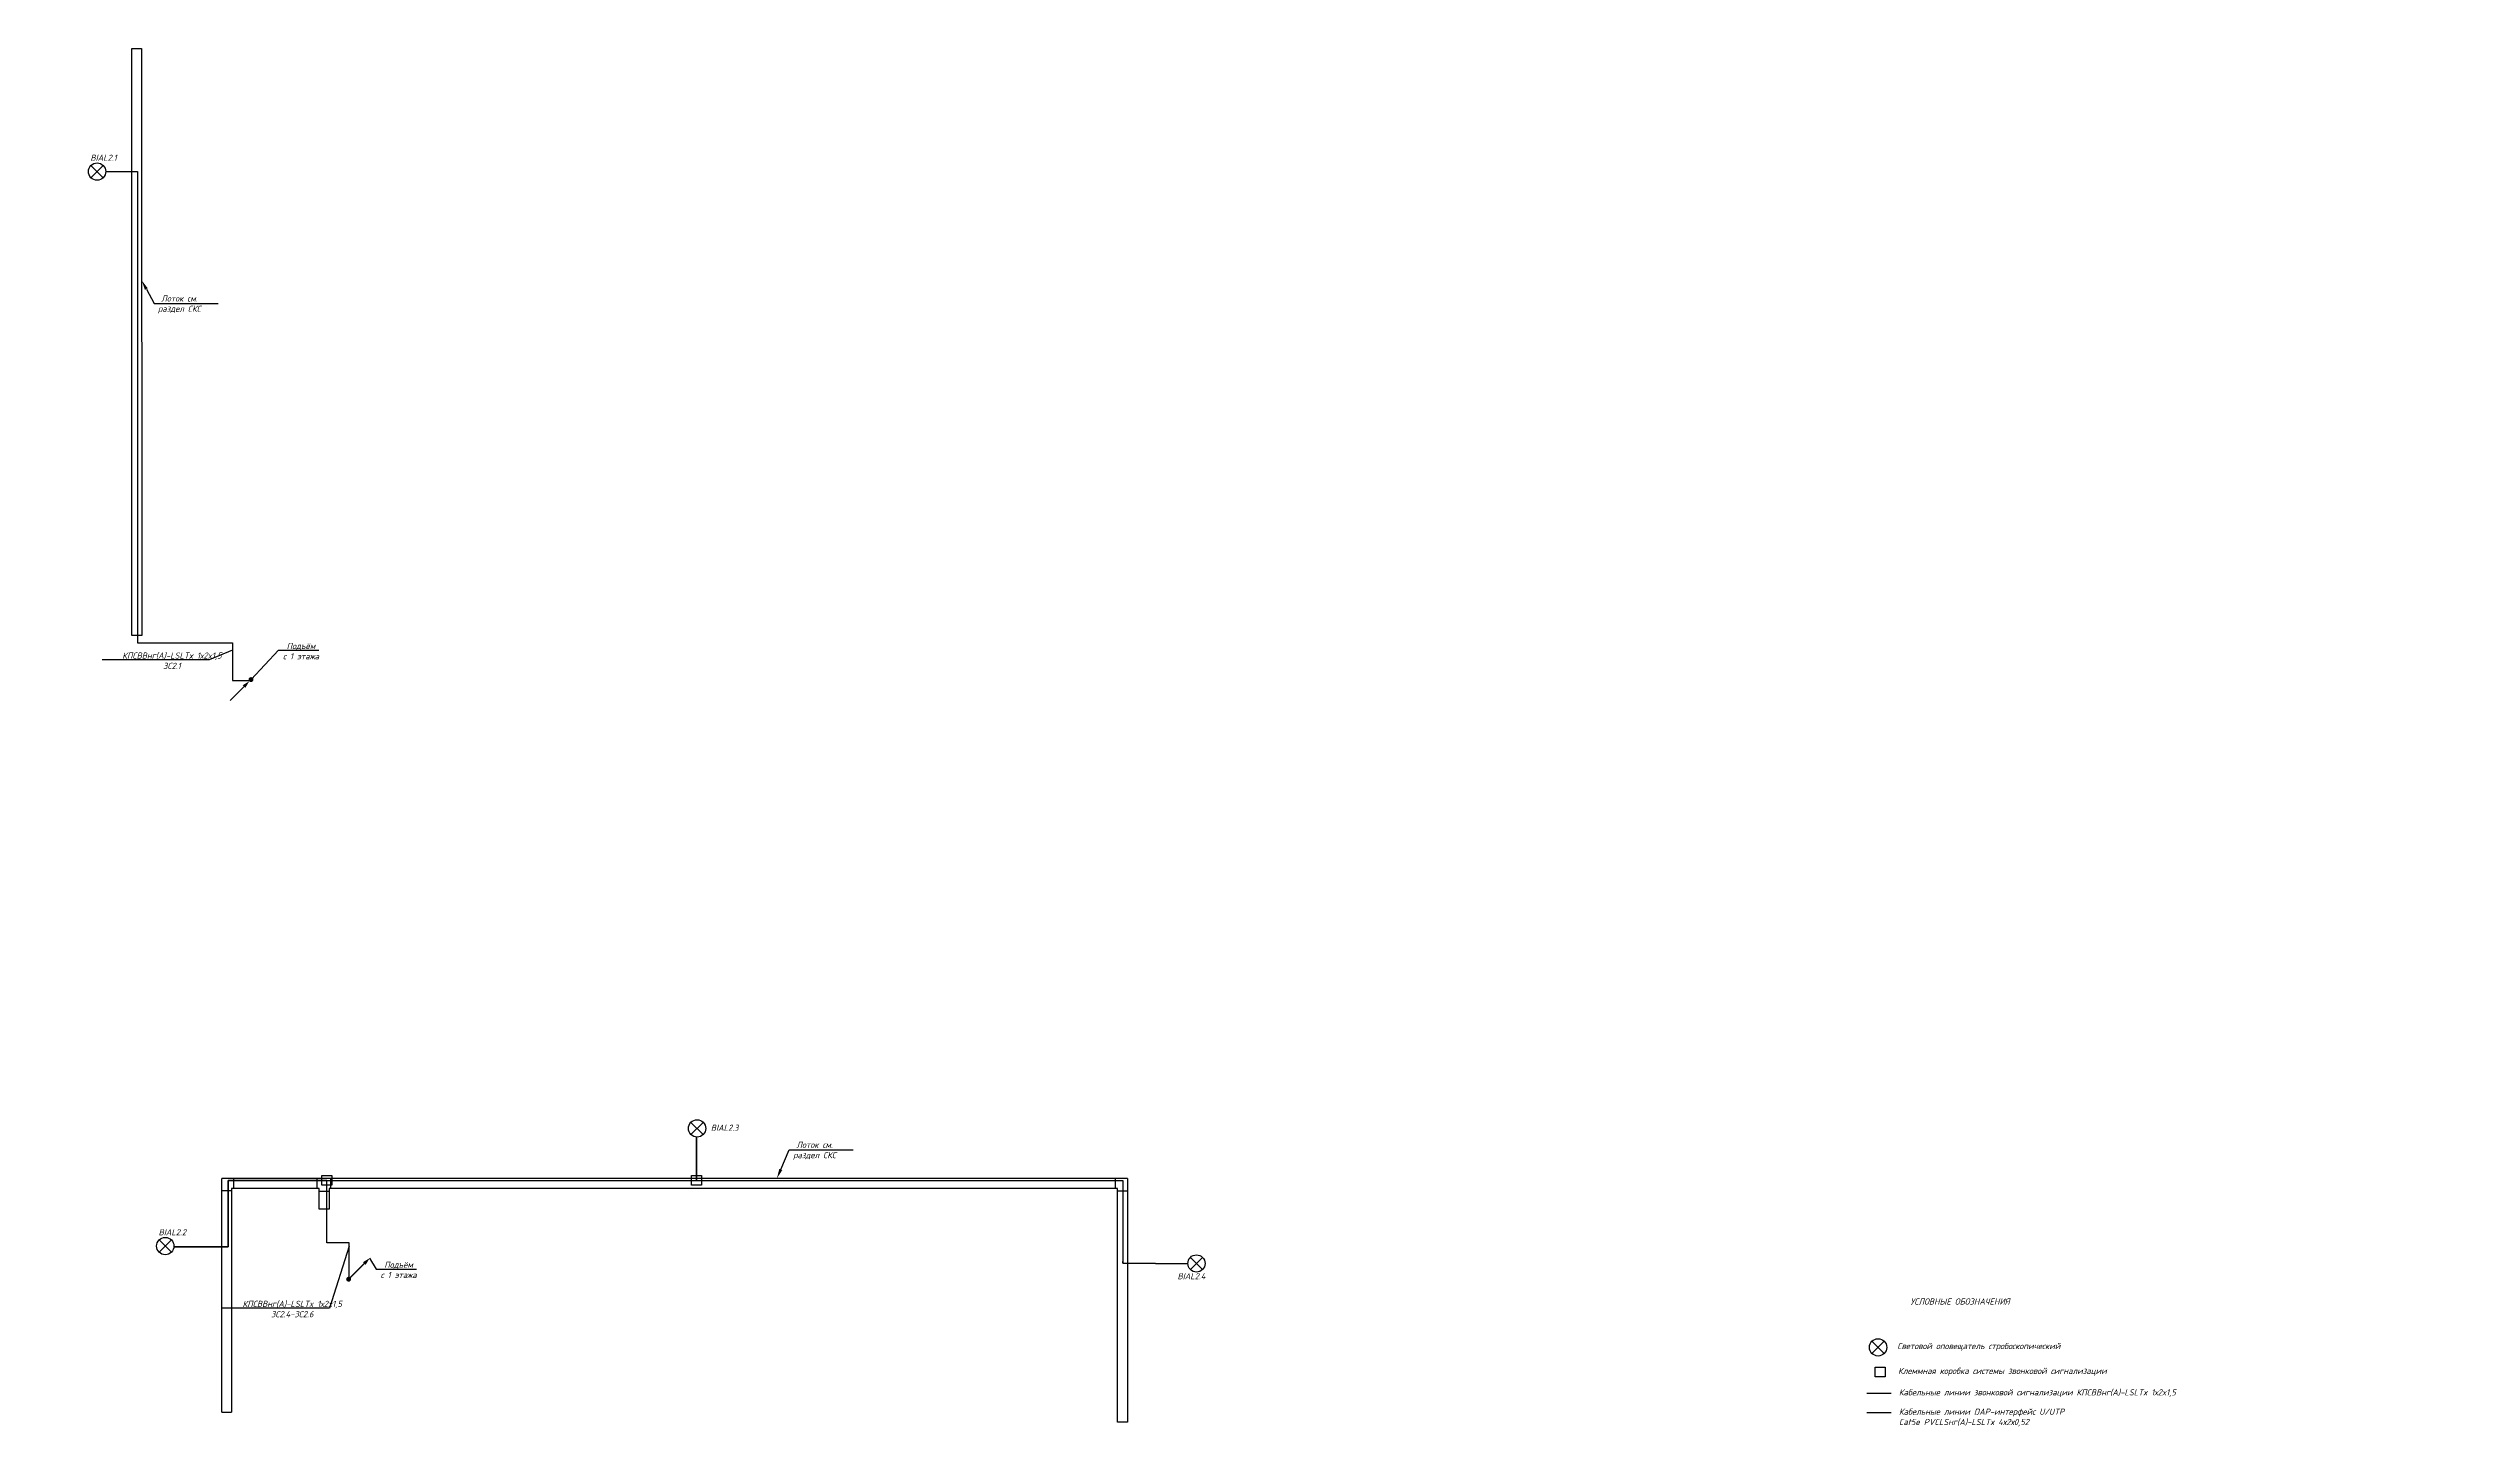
# Model space of a CAD drawing. Extents: x 69141456 to 70100388, y -33501327 to -33101377.
# Drawn here: x 69681129 to 69779178, y -33308335 to -33252594 of the extents above; entities that cross this region are included whole.
import ezdxf
from ezdxf import colors
from ezdxf.entities.mleader import LeaderData, LeaderLine
from ezdxf.math import Vec2, Vec3

# ---------------------------------------------------------------- set-up
doc = ezdxf.new("R2010")
doc.units = 0
doc.header["$LTSCALE"] = 100
doc.set_wipeout_variables(frame=1)
for name, color, linetype in [('PDF _СКС', 1, 'Continuous'), ('PDF _СС_ЗВ_Кабель', 1, 'Continuous'), ('PDF _СС_ЗВ_Оборудование', 1, 'Continuous'), ('PDF _Текст', 7, 'Continuous'), ('СС. Текст', 7, 'Continuous')]:
    doc.layers.add(name, color=color, linetype=linetype)
for name, color, linetype, lineweight in [('СКС', 1, 'Continuous', 30), ('СС_ЗВ_Кабель', 1, 'Continuous', 30), ('СС_ЗВ_Оборудование', 1, 'Continuous', 30), ('СС_СКК_Лоток', 170, 'Continuous', 25), ('СС_ЭЧС_Кабель', 180, 'Continuous', 30)]:
    doc.layers.add(name, color=color, linetype=linetype, lineweight=lineweight)
doc.styles.add('ISOCPEUR', font='isocpeui.ttf', dxfattribs={"height": 250})

# ---------------------------------------------------------------- blocks, each defined once
blk = doc.blocks.new('Свет')
at = {"color": 1}
blk.add_wipeout([(-350, 0), (-324, 133), (-247, 247), (-101, 335), (56, 345), (198, 289), (304, 173), (350, 0), (322, -138), (247, -247), (166, -308), (43, -347), (-83, -340), (-176, -303), (-278, -213), (-331, -115)], dxfattribs=at)
at = {"layer": 'СКС', "color": 1, "ltscale": 30}
for points in [[(-247, 247), (247, -247)], [(-247, -247), (247, 247)]]:
    blk.add_lwpolyline(points, dxfattribs=at)
at = {"layer": 'СКС', "color": 1, "linetype": 'Continuous', "lineweight": 30}
blk.add_circle((0, 0), 350, dxfattribs=at)
blk = doc.blocks.new('Клеммная коробка')
for p, q in [((0, 400), (400, 400)), ((0, 0), (0, 400)), ((400, 0), (0, 0)), ((400, 400), (400, 0))]:
    blk.add_line(p, q)
blk = doc.blocks.new('2й этаж')
at = {"layer": 'СС_СКК_Лоток'}
for p, q in [((454800, -89345), (454800, -65597)), ((454800, -65597), (455200, -65597)), ((455200, -65597), (455201, -89345)), ((455201, -89345), (454800, -89345)), ((458442, -120752), (458442, -111307)), ((495092, -111307), (458442, -111307)), ((462381, -111707), (458842, -111707)), ((458842, -111707), (458842, -120752)), ((458924, -111707), (458924, -111307)), ((462299, -111707), (462299, -111307)), ((462381, -112550), (462381, -111707)), ((467289, -111707), (462781, -111707)), ((462781, -111707), (462781, -112550)), ((462858, -111707), (462858, -111307)), ((494692, -111707), (467289, -111707)), ((494608, -111707), (494608, -111307)), ((494692, -121156), (494692, -111707)), ((495092, -111307), (495092, -121156)), ((458842, -111802), (458442, -111802)), ((462381, -111817), (462781, -111817)), ((462781, -112550), (462381, -112550)), ((494692, -111802), (495092, -111802)), ((458442, -120752), (458842, -120752)), ((495092, -121156), (494692, -121156))]:
    blk.add_line(p, q, dxfattribs=at)
blk = doc.blocks.new('*U67')
blk.add_hatch(color=256).paths.add_polyline_path([(-0.71, -0.71, 1), (0.71, 0.71, 1)])
blk.add_lwpolyline([(-0.71, -0.71, 0, 1.5, 0), (-2.83, -2.83, 2, 2, 0)], format="xyseb")
at = {"const_width": 0.5}
blk.add_lwpolyline([(-8.5, -8.5), (-2.83, -2.83)], dxfattribs=at)
blk = doc.blocks.new('_None')
blk = doc.blocks.new('*U65')
blk.add_hatch(color=256).paths.add_polyline_path([(-0.71, -0.71, 1), (0.71, 0.71, 1)])
at = {"const_width": 0.5}
blk.add_lwpolyline([(0.5, 0.5), (6.38, 6.38)], dxfattribs=at)
blk.add_lwpolyline([(8.5, 8.5, 0, 1.5, 0), (6.38, 6.38, 2, 2, 0)], format="xyseb")

msp = doc.modelspace()

# ---------------------------------------------------------------- linework, layer by layer
at = {"layer": 'PDF _СКС', "lineweight": 30}
for points in [[(69682849.1, -33257326.8), (69683342.3, -33257820)], [(69682849.1, -33257820), (69683342.3, -33257326.8)], [(69707128.7, -33296031.7), (69707621.9, -33296524.9)], [(69707128.7, -33296524.9), (69707621.9, -33296031.7)], [(69685608.8, -33300790.3), (69686102, -33301283.5)], [(69685608.8, -33301283.5), (69686102, -33300790.3)], [(69727335.3, -33301494.7), (69727828.4, -33301987.8)], [(69727335.3, -33301987.8), (69727828.4, -33301494.7)]]:
    msp.add_lwpolyline(points, dxfattribs=at)
for centre in [(69683096.7, -33257572.3), (69707376.4, -33296277.2), (69685856.5, -33301035.8), (69727582.9, -33301740.2)]:
    msp.add_circle(centre, 349.7, dxfattribs=at)
at = {"layer": 'PDF _СС_ЗВ_Кабель', "lineweight": 30}
for points in [[(69692194, -33298180.3), (69692593.7, -33298180.3), (69692593.7, -33298577.8), (69692194, -33298577.8)], [(69707150.7, -33298180.3), (69707550.3, -33298180.3), (69707550.3, -33298577.8), (69707150.7, -33298577.8)]]:
    msp.add_lwpolyline(points, close=True, dxfattribs=at)
at = {"layer": 'PDF _СС_ЗВ_Оборудование', "lineweight": 30}
for centre in [(69683096.3, -33257572.2), (69707376, -33296277.1), (69685856.1, -33301035.8), (69727582.5, -33301740.1)]:
    msp.add_circle(centre, 349.3, dxfattribs=at)
at = {"layer": 'СС_ЗВ_Кабель', "color": 1}
msp.add_line((69754712, -33306988.3), (69755689.4, -33306988.3), dxfattribs=at)
at = {"layer": 'СС_ЗВ_Кабель', "color": 6}
msp.add_line((69754714.4, -33307770.5), (69755691.8, -33307770.5), dxfattribs=at)
at = {"layer": 'СС_ЭЧС_Кабель', "color": 1}
for points in [[(69683445.6, -33257572.6), (69684730.2, -33257573.4), (69684730.2, -33264276.8), (69684730.2, -33264276.8), (69684730.2, -33264276.8), (69684730.2, -33276630.2), (69688575.9, -33276630.2)], [(69688575.9, -33276630.2), (69688575.9, -33278161.9), (69689336.6, -33278161.9)], [(69693295.6, -33302321.5), (69693295.6, -33300909.1), (69692393.8, -33300909.1), (69692393.8, -33298378), (69688396.6, -33298378), (69688396.6, -33301063.6), (69686240.2, -33301063.6), (69688396.6, -33301063.6), (69688396.6, -33298378), (69707350.5, -33298378), (69707350.5, -33296625.9), (69707350.5, -33298378), (69724608.9, -33298378), (69724608.9, -33301730.9), (69727240.5, -33301751.5), (69724608.9, -33301730.9), (69724608.9, -33301662.9), (69724608.9, -33301730.9)]]:
    msp.add_lwpolyline(points, dxfattribs=at)

# ---------------------------------------------------------------- block references
msp.add_blockref('2й этаж', (69229700.3, -33186996.7))
at = {"layer": 'СС_ЗВ_Оборудование'}
msp.add_blockref('Свет', (69755162.5, -33305133.3, 0), dxfattribs=at)
at = {"layer": 'СС_ЭЧС_Кабель', "color": 7, "xscale": 100, "yscale": 100, "zscale": 100}
for name, p in [('*U67', (69689323.9, -33278121.4)), ('*U65', (69693275, -33302376.6))]:
    msp.add_blockref(name, p, dxfattribs=at)

# ---------------------------------------------------------------- texts
at = {"layer": 'PDF _Текст', "char_height": 249.57, "attachment_point": 7, "style": 'ISOCPEUR'}
for s, insert in [('BIAL2.1', (69682825.3, -33257139.1)), ('BIAL2.3', (69707932.3, -33296374.1)), ('BIAL2.2', (69685585, -33300602.6)), ('BIAL2.4', (69726812.9, -33302382.7))]:
    msp.add_mtext(s, dxfattribs=dict(at, insert=insert))
at = {"layer": 'СС. Текст', "insert": (69755631.5, -33303154, 0), "char_height": 250, "width": 5705.292, "attachment_point": 1, "style": 'ISOCPEUR'}
msp.add_mtext('\\pxi-2,l2,sm1.5,qc,t3;УСЛОВНЫЕ ОБОЗНАЧЕНИЯ', dxfattribs=at)
at = {"layer": 'СС. Текст', "char_height": 250, "attachment_point": 1, "style": 'ISOCPEUR'}
for s, width, insert in [('Кабельные линии звонковой сигнализации КПСВВнг(А)-LSLTx 1х2x1,5', 12283.274, (69756004.8, -33306828.2, 0)), ('Кабельные линии DAP-интерфейс U/UTP Cat5e PVCLSнг(А)-LSLTx 4х2х0,52', 7622.186, (69756007.2, -33307610.3, 0))]:
    msp.add_mtext_dynamic_manual_height_columns(s, width=width, gutter_width=1, heights=[0], dxfattribs=dict(at, insert=insert))

# ---------------------------------------------------------------- leaders
at = {"layer": 'СС. Текст', "lineweight": 0}
ml = msp.add_multileader_mtext('Standard', dxfattribs=at)
ml.set_content('{\\C256;КПСВВнг(А)-LSLTx 1х2x1,5}\\PЗС2.1-ЗС2.3;\\PЗС3.1', color=7, style='ISOCPEUR')
ml.set_leader_properties(color=256)
ml.build(insert=Vec2(0, 0))
ml.multileader.update_dxf_attribs({"text_left_attachment_type": 6, "text_right_attachment_type": 6, "dogleg_length": 0.1, "arrow_head_size": 0, "scale": 100})
ctx = ml.context
ctx.base_point, ctx.scale, ctx.char_height, ctx.arrow_head_size, ctx.landing_gap_size, ctx.plane_origin = Vec3(69550595.7, -33275038.2), 100, 250, 0, 0, Vec3(69550260.4, -33277548.1)
ctx.left_attachment, ctx.right_attachment, ctx.text_align_type = 6, 6, 1
notes = []
notes.append((ctx, [(1, (1, 1, 0), (69553598.5, -33275038.2), (-1, 0), 10, [(0, [(69553654.4, -33278375.9)], 0, [])])]))
ctx.mtext.insert, ctx.mtext.width, ctx.mtext.defined_height, ctx.mtext.alignment, ctx.mtext.flow_direction = Vec3(69552092.1, -33274738.2), 2756.185, 416.7, 2, 5
ml = msp.add_multileader_mtext('Standard', dxfattribs=at)
ml.set_content('{\\C256;КПСВВнг(А)-LSLTx 1х2x1,5}\\PЗС3.1', color=7, style='ISOCPEUR')
ml.set_leader_properties(color=256)
ml.build(insert=Vec2(0, 0))
ml.multileader.update_dxf_attribs({"text_left_attachment_type": 6, "text_right_attachment_type": 6, "dogleg_length": 0.1, "arrow_head_size": 0, "scale": 100})
ctx = ml.context
ctx.base_point, ctx.scale, ctx.char_height, ctx.arrow_head_size, ctx.landing_gap_size, ctx.plane_origin = Vec3(69820304.5, -33275095.1), 100, 250, 0, 0, Vec3(69819650.5, -33275727.1)
ctx.left_attachment, ctx.right_attachment, ctx.text_align_type = 6, 6, 1
notes.append((ctx, [(1, (1, 1, 0), (69823307.3, -33275095.1), (-1, 0), 10, [(0, [(69823044.4, -33278528.6)], 0, [])])]))
ctx.mtext.insert, ctx.mtext.width, ctx.mtext.defined_height, ctx.mtext.alignment, ctx.mtext.flow_direction = Vec3(69821800.9, -33274795.1), 2756.185, 416.7, 2, 5
ml = msp.add_multileader_mtext('Standard', dxfattribs=at)
ml.set_content('{\\C256;КПСВВнг(А)-LSLTx 1х2x1,5}\\PЗС2.1', color=7, style='ISOCPEUR')
ml.set_leader_properties(color=256)
ml.build(insert=Vec2(0, 0))
ml.multileader.update_dxf_attribs({"text_left_attachment_type": 6, "text_right_attachment_type": 6, "dogleg_length": 0.1, "arrow_head_size": 0, "scale": 100})
ctx = ml.context
ctx.base_point, ctx.scale, ctx.char_height, ctx.arrow_head_size, ctx.landing_gap_size, ctx.plane_origin = Vec3(69684628.2, -33277326.1), 100, 250, 0, 0, Vec3(69684631.1, -33277744.6)
ctx.left_attachment, ctx.right_attachment, ctx.text_align_type = 6, 6, 1
notes.append((ctx, [(1, (1, 1, 0), (69687631, -33277326.1), (-1, 0), 10, [(0, [(69688575.9, -33276932.6)], 0, [])])]))
ctx.mtext.insert, ctx.mtext.width, ctx.mtext.defined_height, ctx.mtext.alignment, ctx.mtext.flow_direction = Vec3(69686124.6, -33277026.1), 2756.185, 416.7, 2, 5
ml = msp.add_multileader_mtext('Standard', dxfattribs=at)
ml.set_content('{\\C256;КПСВВнг(А)-LSLTx 1х2x1,5}\\PЗС3.2-ЗС3.3', color=7, style='ISOCPEUR')
ml.set_leader_properties(color=256)
ml.build(insert=Vec2(0, 0))
ml.multileader.update_dxf_attribs({"text_left_attachment_type": 6, "text_right_attachment_type": 6, "dogleg_length": 0.1, "arrow_head_size": 0, "scale": 100})
ctx = ml.context
ctx.base_point, ctx.scale, ctx.char_height, ctx.arrow_head_size, ctx.landing_gap_size, ctx.plane_origin = Vec3(69821839.7, -33297229.3), 100, 250, 0, 0, Vec3(69824266.9, -33300975.8)
ctx.left_attachment, ctx.right_attachment, ctx.text_align_type = 6, 6, 1
notes.append((ctx, [(1, (1, 1, 0), (69824842.5, -33297229.3), (-1, 0), 10, [(0, [(69827328.3, -33299851.7)], 0, [])])]))
ctx.mtext.insert, ctx.mtext.width, ctx.mtext.defined_height, ctx.mtext.alignment, ctx.mtext.flow_direction = Vec3(69823336.1, -33296929.3), 2756.185, 416.7, 2, 5
ml = msp.add_multileader_mtext('Standard', dxfattribs=at)
ml.set_content('{\\C256;КПСВВнг(А)-LSLTx 1х2x1,5}\\PЗС1.1-ЗС1.8;\\PЗС2.1-ЭС2.6;\\PЗС3.1-ЗС3.3;\\PЗС4.1-ЗС4.3', color=7, style='ISOCPEUR')
ml.set_leader_properties(color=256)
ml.build(insert=Vec2(0, 0))
ml.multileader.update_dxf_attribs({"text_left_attachment_type": 6, "text_right_attachment_type": 6, "dogleg_length": 0.1, "arrow_head_size": 0, "scale": 100})
ctx = ml.context
ctx.base_point, ctx.scale, ctx.char_height, ctx.arrow_head_size, ctx.landing_gap_size, ctx.plane_origin = Vec3(69563647.9, -33300356.6), 100, 250, 0, 0, Vec3(69562592.5, -33300775.1)
ctx.left_attachment, ctx.right_attachment, ctx.text_align_type = 6, 6, 1
notes.append((ctx, [(0, (1, 1, 0), (69563637.9, -33300356.6), (1, 0), 10, [(0, [(69561279.7, -33299921.3)], 0, [])])]))
ctx.mtext.insert, ctx.mtext.width, ctx.mtext.defined_height, ctx.mtext.alignment, ctx.mtext.flow_direction = Vec3(69565144.3, -33300056.6), 4249.347, 416.7, 2, 5
ml = msp.add_multileader_mtext('Standard', dxfattribs=at)
ml.set_content('{\\C256;КПСВВнг(А)-LSLTx 1х2x1,5}\\PЗС2.4-ЗС2.6;\\PЗС3.2-ЗС3.3;\\PЗС4.1-ЗС4.3', color=7, style='ISOCPEUR')
ml.set_leader_properties(color=256)
ml.build(insert=Vec2(0, 0))
ml.multileader.update_dxf_attribs({"text_left_attachment_type": 6, "text_right_attachment_type": 6, "dogleg_length": 0.1, "arrow_head_size": 0, "scale": 100})
ctx = ml.context
ctx.base_point, ctx.scale, ctx.char_height, ctx.arrow_head_size, ctx.landing_gap_size, ctx.plane_origin = Vec3(69554914.8, -33300170), 100, 250, 0, 0, Vec3(69554917.7, -33300588.5)
ctx.left_attachment, ctx.right_attachment, ctx.text_align_type = 6, 6, 1
notes.append((ctx, [(1, (1, 1, 0), (69557917.6, -33300170), (-1, 0), 10, [(0, [(69558311.6, -33301416.3)], 0, [])])]))
ctx.mtext.insert, ctx.mtext.width, ctx.mtext.defined_height, ctx.mtext.alignment, ctx.mtext.flow_direction = Vec3(69556411.2, -33299870), 2756.185, 416.7, 2, 5
ml = msp.add_multileader_mtext('Standard', dxfattribs=at)
ml.set_content('{\\C256;Таймер \\PВиктория }', color=7, style='ISOCPEUR')
ml.set_leader_properties(color=256)
ml.build(insert=Vec2(0, 0))
ml.multileader.update_dxf_attribs({"text_left_attachment_type": 6, "text_right_attachment_type": 6, "dogleg_length": 0.1, "arrow_head_size": 0, "scale": 100})
ctx = ml.context
ctx.base_point, ctx.scale, ctx.char_height, ctx.arrow_head_size, ctx.landing_gap_size, ctx.plane_origin = Vec3(69561532.6, -33301238.9, 196.8), 100, 250, 0, 0, Vec3(69556507.4, -33304375.6, 196.8)
ctx.left_attachment, ctx.right_attachment, ctx.text_align_type = 6, 6, 1
notes.append((ctx, [(0, (1, 1, 0), (69561522.6, -33301238.9, 196.8), (1, 0), 10, [(0, [(69561376.2, -33302297.9, 196.8)], 0, [])])]))
ctx.mtext.insert, ctx.mtext.width, ctx.mtext.defined_height, ctx.mtext.alignment, ctx.mtext.flow_direction = Vec3(69562290.6, -33300913.9, 196.8), 5324.32, 917.3, 2, 5
ml = msp.add_multileader_mtext('Standard', dxfattribs=at)
ml.set_content('{\\C256;КПСВВнг(А)-LSLTx 1х2x1,5}\\PЗС2.4-ЗС2.6', color=7, style='ISOCPEUR')
ml.set_leader_properties(color=256)
ml.build(insert=Vec2(0, 0))
ml.multileader.update_dxf_attribs({"text_left_attachment_type": 6, "text_right_attachment_type": 6, "dogleg_length": 0.1, "arrow_head_size": 0, "scale": 100})
ctx = ml.context
ctx.base_point, ctx.scale, ctx.char_height, ctx.arrow_head_size, ctx.landing_gap_size, ctx.plane_origin = Vec3(69689495.8, -33303549.4), 100, 250, 0, 0, Vec3(69689498.7, -33301958.4)
ctx.left_attachment, ctx.right_attachment, ctx.text_align_type = 6, 6, 1
notes.append((ctx, [(1, (1, 1, 0), (69692498.6, -33303549.4), (-1, 0), 10, [(0, [(69693295.6, -33301043)], 0, [])])]))
ctx.mtext.insert, ctx.mtext.width, ctx.mtext.defined_height, ctx.mtext.alignment, ctx.mtext.flow_direction = Vec3(69690992.2, -33303249.4), 2756.185, 416.7, 2, 5
ml = msp.add_multileader_mtext('Standard', dxfattribs=at)
ml.set_content('{\\C256;Sonar\\P(учтён в томе ЭОМ)}', color=7, style='ISOCPEUR')
ml.set_leader_properties(color=256)
ml.build(insert=Vec2(0, 0))
ml.multileader.update_dxf_attribs({"text_left_attachment_type": 6, "text_right_attachment_type": 6, "dogleg_length": 0.1, "arrow_head_size": 0, "scale": 100})
ctx = ml.context
ctx.base_point, ctx.scale, ctx.char_height, ctx.arrow_head_size, ctx.landing_gap_size, ctx.plane_origin = Vec3(69557537, -33305156.1), 100, 250, 0, 0, Vec3(69556238.6, -33305541)
ctx.left_attachment, ctx.right_attachment, ctx.text_align_type = 6, 6, 1
notes.append((ctx, [(1, (1, 1, 0), (69560864.1, -33305156.1), (-1, 0), 10, [(0, [(69561183.1, -33303036)], 0, [])])]))
ctx.mtext.insert, ctx.mtext.width, ctx.mtext.defined_height, ctx.mtext.alignment, ctx.mtext.flow_direction = Vec3(69559195.6, -33304831.1), 3545.886, 4628.9, 2, 5
at = {"layer": 'СС_СКК_Лоток', "color": 7}
ml = msp.add_multileader_mtext('Standard', dxfattribs=at)
ml.set_content('Лоток см. раздел СКС', color=7, style='ISOCPEUR')
ml.set_leader_properties()
ml.build(insert=Vec2(0, 0))
ml.multileader.update_dxf_attribs({"text_left_attachment_type": 6, "text_right_attachment_type": 6, "dogleg_length": 100, "arrow_head_size": 400})
ctx = ml.context
ctx.base_point, ctx.char_height, ctx.arrow_head_size, ctx.landing_gap_size, ctx.plane_origin = Vec3(69685501.7, -33262905.2), 250, 400, 0, Vec3(69691439.5, -33264095.9)
ctx.left_attachment, ctx.right_attachment, ctx.text_align_type = 6, 6, 1
notes.append((ctx, [(1, (1, 1, 0), (69685401.7, -33262905.2), (1, 0), 100, [(0, [(69684900.7, -33261972.7)], 0, [])])]))
ctx.mtext.insert, ctx.mtext.width, ctx.mtext.alignment, ctx.mtext.flow_direction = Vec3(69686428.1, -33262580.2), 2467.274, 2, 5
ml = msp.add_multileader_mtext('Standard', dxfattribs=at)
ml.set_content('Лоток см. раздел СКС', color=7, style='ISOCPEUR')
ml.set_leader_properties()
ml.build(insert=Vec2(0, 0))
ml.multileader.update_dxf_attribs({"text_left_attachment_type": 6, "text_right_attachment_type": 6, "dogleg_length": 100, "arrow_head_size": 400})
ctx = ml.context
ctx.base_point, ctx.char_height, ctx.arrow_head_size, ctx.landing_gap_size, ctx.plane_origin = Vec3(69711204.5, -33297140), 250, 400, 0, Vec3(69717142.2, -33298330.6)
ctx.left_attachment, ctx.right_attachment, ctx.text_align_type = 6, 6, 1
notes.append((ctx, [(1, (1, 1, 0), (69711104.5, -33297140), (1, 0), 100, [(0, [(69710603.5, -33298304.1)], 0, [])])]))
ctx.mtext.insert, ctx.mtext.width, ctx.mtext.alignment, ctx.mtext.flow_direction = Vec3(69712130.8, -33296815), 2467.274, 2, 5
at = {"layer": 'СС_ЭЧС_Кабель', "color": 7, "lineweight": 0}
ml = msp.add_multileader_mtext('Standard', dxfattribs=at)
ml.set_content('Подъём\\Pс 1 этажа', color=7, style='ISOCPEUR')
ml.set_leader_properties()
ml.set_arrow_properties(name='NONE')
ml.build(insert=Vec2(0, 0))
ml.multileader.update_dxf_attribs({"text_left_attachment_type": 6, "text_right_attachment_type": 6, "dogleg_length": 100, "arrow_head_size": 400})
ctx = ml.context
ctx.base_point, ctx.char_height, ctx.arrow_head_size, ctx.landing_gap_size, ctx.plane_origin = Vec3(69690540.9, -33276938.4), 250, 400, 0, Vec3(69698188.5, -33278495.2)
ctx.left_attachment, ctx.right_attachment, ctx.text_align_type = 6, 6, 1
notes.append((ctx, [(1, (1, 1, 0), (69690440.9, -33276938.4), (1, 0), 100, [(0, [(69689330.9, -33278123.7)], 0, [])])]))
ctx.mtext.insert, ctx.mtext.width, ctx.mtext.alignment, ctx.mtext.flow_direction = Vec3(69691346.7, -33276638.4), 1991.197, 2, 5
ml = msp.add_multileader_mtext('Standard', dxfattribs=at)
ml.set_content('Подъём \\Pс 1 этажа', color=7, style='ISOCPEUR')
ml.set_leader_properties()
ml.set_arrow_properties(name='NONE')
ml.build(insert=Vec2(0, 0))
ml.multileader.update_dxf_attribs({"text_left_attachment_type": 6, "text_right_attachment_type": 6, "dogleg_length": 100, "arrow_head_size": 400})
ctx = ml.context
ctx.base_point, ctx.char_height, ctx.arrow_head_size, ctx.landing_gap_size, ctx.plane_origin = Vec3(69694492, -33301964.2), 250, 400, 0, Vec3(69702139.7, -33303520.9)
ctx.left_attachment, ctx.right_attachment, ctx.text_align_type = 6, 6, 1
notes.append((ctx, [(1, (1, 1, 0), (69694392, -33301964.2), (1, 0), 100, [(0, [(69694125, -33301526.6)], 0, [])])]))
ctx.mtext.insert, ctx.mtext.width, ctx.mtext.alignment, ctx.mtext.flow_direction = Vec3(69695297.9, -33301664.2), 1991.197, 2, 5
for ctx, leaders in notes:
    for number, flags, end, landing, length, lines in leaders:
        leader = LeaderData()
        leader.index, (leader.has_last_leader_line, leader.has_dogleg_vector, leader.attachment_direction) = number, flags
        leader.last_leader_point, leader.dogleg_vector, leader.dogleg_length = Vec3(end), Vec3(landing), length
        for number, points, colour, breaks in lines:
            line = LeaderLine()
            line.index, line.vertices, line.color, line.breaks = number, Vec3.list(points), colors.encode_raw_color(colour), breaks
            leader.lines.append(line)
        ctx.leaders.append(leader)

# ---------------------------------------------------------------- next in the draw order: block references
at = {"layer": 'СС_ЗВ_Кабель', "color": 18, "true_color": 0x000000}
msp.add_blockref('Клеммная коробка', (69755051.7, -33306331.4, 0), dxfattribs=at)

# ---------------------------------------------------------------- next in the draw order: texts
at = {"layer": 'СС. Текст', "char_height": 250, "attachment_point": 1, "style": 'ISOCPEUR'}
for s, insert in [('\\pxi-2,l2,sm1.5,t3; Световой оповещатель стробоскопический', (69755786.1, -33304955, 0)), ('\\pxi-2,l2,sm1.5,t3; Клеммная коробка системы звонковой сигнализации ', (69755813.8, -33305960.5, 0))]:
    msp.add_mtext(s, dxfattribs=dict(at, insert=insert))

doc.saveas('drawing.dxf')
